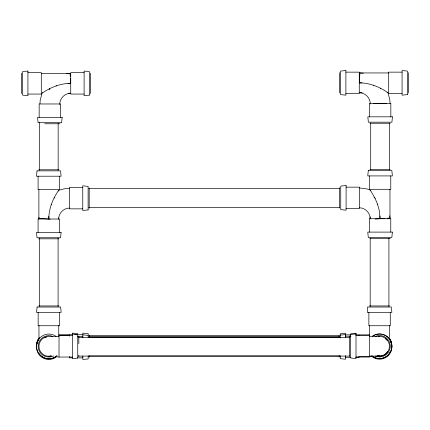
<?xml version="1.0" encoding="UTF-8"?>
<svg xmlns="http://www.w3.org/2000/svg" width="430" height="430" viewBox="0 0 430 430"><rect width="100%" height="100%" fill="white"/><g stroke="black" fill="none" stroke-linecap="round" stroke-linejoin="round"><path stroke-width="0.64" d="M38.157 312.373L38.157 325.746L59.56 325.746L59.56 312.373M48.875 216.279L48.789 219.015C48.789 208.813 52.793 198.671 58.684 190.291L65.639 188.49L69.332 188.249M39.963 103.909L40.205 100.217L42.006 93.267C50.407 87.408 60.377 83.35 70.73 83.366L70.407 78.427M38.985 217.247L38.91 218.37L50.068 219.101M59.759 104.56C59.501 98.545 64.828 93.09 70.859 93.278M58.7 219.144C58.534 213.35 63.586 208.072 69.397 208.082M390.037 103.394L389.795 99.695L387.994 92.746C379.615 86.855 369.472 82.845 359.27 82.845L359.915 72.971L363.291 73.191M380.518 88.274L380.389 88.924L380.652 88.344M42.479 92.928L42.597 92.584M375.121 198.407L370.51 190.474M373.439 85.247L373.863 85.409M51.347 204.422L51.191 204.847M56.136 85.93L56.561 85.769M379.98 215.989L380.072 218.725L379.244 210.426L377.508 204.132M374.573 197.343L373.992 197.612L374.648 197.477M387.172 92.16L387.521 92.407M58.351 190.764L58.098 191.113M48.875 356.25L51.417 355.911A9.901 9.901 0 0 1 39.044 347.644A9.901 9.901 0 0 1 48.859 336.448L59.023 336.448M378.255 336.496L379.534 336.33L379.228 336.33M340.238 335.12L345.591 334.588L345.591 337.625M350.66 334.454L356.008 333.922M66.709 73.707L70.085 73.487L70.273 76.379M70.73 83.366L67.994 83.458M375.132 219.053L385.011 218.402M387.054 218.268L389.951 218.08L389.8 215.833M379.228 356.126L379.556 356.126L369.386 356.126M345.892 72.143L359.27 72.143L359.27 93.552L345.892 93.552M402.077 72.143L388.698 72.143L388.698 93.552L402.077 93.552M27.923 72.665L41.301 72.665L41.301 94.068L27.923 94.068M84.108 72.665L70.73 72.665L70.73 94.068L84.108 94.068M359.27 72.95L388.698 72.95M41.301 73.466L70.73 73.466M359.27 92.746L362.318 92.746M68.289 93.267L70.73 93.267M373.45 103.678L386.694 103.678M369.972 123.249L390.306 123.249M44.779 123.765L60.028 123.765M369.902 169.495L390.236 169.495M38.619 169.785L58.953 169.785M346.091 187.157L359.469 187.157L359.469 208.561L346.091 208.561M82.764 187.442L69.391 187.442L69.391 208.851L82.764 208.851M88.833 188.679L339.598 188.679M88.833 207.41L339.598 207.41M369.902 238.526L390.236 238.526M38.619 238.817L58.953 238.817M38.689 305.95L59.023 305.95M369.402 305.95L389.736 305.95M72.401 334.733L59.023 334.733L59.023 335.099M74.825 334.733L82.856 334.733M345.575 334.857L350.923 334.857M355.605 334.857L369.386 334.857L369.386 356.932L356.008 356.932M59.308 335.534L69.741 335.534M356.008 335.524L369.386 335.524M72.401 335.647L59.023 335.647L59.023 357.05M89.252 335.696L339.157 335.696M345.591 336.195L350.944 336.195M369.386 336.33L379.556 336.33M77.486 336.448L82.834 336.448M88.919 336.604L339.684 336.604M88.252 337.276L339.684 337.276M78.507 337.362L349.907 337.362M88.919 356.002L339.684 356.002M78.507 356.088L349.907 356.088M358.701 356.792L370.741 356.792M57.684 357.05L72.401 357.05M345.591 357.599L350.944 357.599M355.626 357.599L358.969 357.599L358.969 357.233M72.132 357.857L69.456 357.857L69.456 356.422M77.486 357.857L82.834 357.857M359.27 82.845L362.006 82.936M359.141 92.762C365.172 92.574 370.499 98.024 370.241 104.038M359.523 187.958L367.172 188.985L370.171 190.006L370.757 190.823M359.458 207.798C365.274 207.781 370.327 213.065 370.16 218.854M379.55 356.126L376.992 355.793A9.901 9.901 0 0 0 389.429 346.876A9.901 9.901 0 0 0 378.26 336.416M82.834 334.846L88.188 335.379M72.401 334.04L77.755 334.578L77.755 358.12L72.401 358.658L72.401 333.132L77.755 333.664L77.755 334.067M54.212 197.768L54.868 197.902L54.282 197.633M49.348 88.865L49.611 89.445L49.482 88.79M375.051 198.262L377.669 204.556M408.5 72.681L408.5 93.014M390.843 116.826L390.843 103.447L369.435 103.447L369.435 116.826M390.773 175.918L390.773 189.297L369.37 189.297L369.37 175.918M390.773 232.103L390.773 218.725L369.37 218.725L369.37 232.103M390.273 312.373L390.273 325.746L368.87 325.746L368.87 312.373M389.967 189.297L389.967 218.725M389.435 123.077L389.435 169.898M389.472 325.483L389.472 337.523M388.919 238.123L388.919 306.353M370.703 123.077L370.703 169.898M370.171 216.897L370.171 218.725M370.187 238.123L370.187 306.353M369.671 325.483L369.671 335.916M358.953 334.857L358.953 335.223M349.585 336.061L349.585 356.395M345.591 355.599L345.591 359.2L340.238 358.668L340.238 355.701M345.575 336.292L345.575 333.25L340.221 333.787L340.238 337.948M345.575 357.448L345.575 357.867M339.668 187.69L339.668 208.023M339.469 72.681L339.469 93.014M339.152 335.395L339.152 337.335M339.168 355.701L339.168 357.061M90.531 73.197L90.531 93.536M89.273 335.271L89.257 337.33M89.257 355.959L89.257 357.319M89.187 187.98L89.187 208.314M88.188 337.33L88.204 333.664L82.856 333.126L82.834 337.883M88.188 355.959L88.188 358.926L82.834 359.458L82.834 355.857M78.824 336.185L78.824 343.721M78.824 355.153L78.824 356.518M69.477 334.733L69.477 336.169M60.566 117.347L60.566 103.969L39.157 103.969L39.157 117.347M59.491 176.209L59.491 189.587L38.087 189.587L38.087 176.209M59.491 232.393L59.491 219.015L38.087 219.015L38.087 232.393M58.754 325.483L58.754 335.916M58.684 217.795L58.684 219.015M58.152 123.367L58.152 170.189M58.088 238.123L58.088 306.353M39.426 122.029L39.426 170.189M39.361 238.123L39.361 306.353M38.958 325.483L38.958 337.523M38.888 189.587L38.888 219.015M21.5 73.197L21.5 93.536M382.754 334.465A12.309 12.309 0 0 1 391.606 348.913M391.461 349.536A12.309 12.309 0 0 1 390.23 352.503M372.337 336.394A12.309 12.309 0 0 1 381.496 334.196M390.564 351.111A11.771 11.771 0 0 1 372.16 356.045M391.606 344.333A12.309 12.309 0 0 1 371.332 356.04M390.23 340.743A12.309 12.309 0 0 1 391.461 343.71M389.51 338.329A12.309 12.309 0 0 1 391.59 348.123M389.747 339.673A11.771 11.771 0 0 1 390.924 342.511M36.636 346.72A12.309 12.309 0 0 1 39.313 337.69A12.309 12.309 0 0 0 36.7 347.365M37.501 342.387A11.771 11.771 0 0 1 39.35 338.517M57.561 355.857A12.309 12.309 0 0 1 37.614 342.146M56.739 355.9A11.771 11.771 0 0 1 38.662 353.041M387.661 351.444A9.363 9.363 0 0 1 377.131 355.809M44.715 337.819A9.363 9.363 0 0 1 46.435 337.174M375.196 336.454A10.702 10.702 0 0 1 390.257 346.231A10.702 10.702 0 0 1 375.196 356.002M372.321 336.271A12.309 12.309 0 0 1 388.844 338.157A12.309 12.309 0 0 1 388.403 354.777A12.309 12.309 0 0 1 371.805 355.793M385.334 338.695A9.498 9.498 0 0 1 387.086 340.447M56.604 355.916A12.309 12.309 0 0 1 40.006 354.9A12.309 12.309 0 0 1 39.565 338.276A12.309 12.309 0 0 1 56.088 336.394M53.718 355.884A10.702 10.702 0 0 1 38.168 346.913A10.702 10.702 0 0 1 52.691 336.357M37.018 170.855L36.48 176.209L61.092 176.209L60.56 170.855L37.018 170.855M37.082 307.02L36.55 312.373L61.162 312.373L60.63 307.02L37.082 307.02M62.167 117.347L61.635 122.695L38.087 122.695L37.555 117.347L62.167 117.347M61.092 232.393L60.56 237.747L37.018 237.747L36.48 232.393L61.092 232.393M368.3 170.565L367.763 175.918L392.375 175.918L391.843 170.565L368.3 170.565M367.8 307.02L367.263 312.373L391.88 312.373L391.343 307.02L367.8 307.02M392.445 116.826L391.913 122.179L368.365 122.179L367.833 116.826L392.445 116.826M392.375 232.103L391.843 237.457L368.3 237.457L367.763 232.103L392.375 232.103M27.923 71.057L22.57 71.595L22.57 95.138L27.923 95.675L27.923 71.057M89.456 95.138L84.108 95.675L84.108 71.057L89.456 71.595L89.456 95.138M345.892 70.541L340.544 71.074L340.544 94.621L345.892 95.154L345.892 70.541M407.43 94.621L402.077 95.154L402.077 70.541L407.43 71.074L407.43 94.621M88.118 209.921L82.764 210.453L82.764 185.841L88.118 186.373L88.118 209.921M346.091 185.55L340.737 186.088L340.737 209.63L346.091 210.168L346.091 185.55M356.008 333.25L350.66 333.787L350.66 358.002L356.008 358.534L356.008 333.25"/></g></svg>
